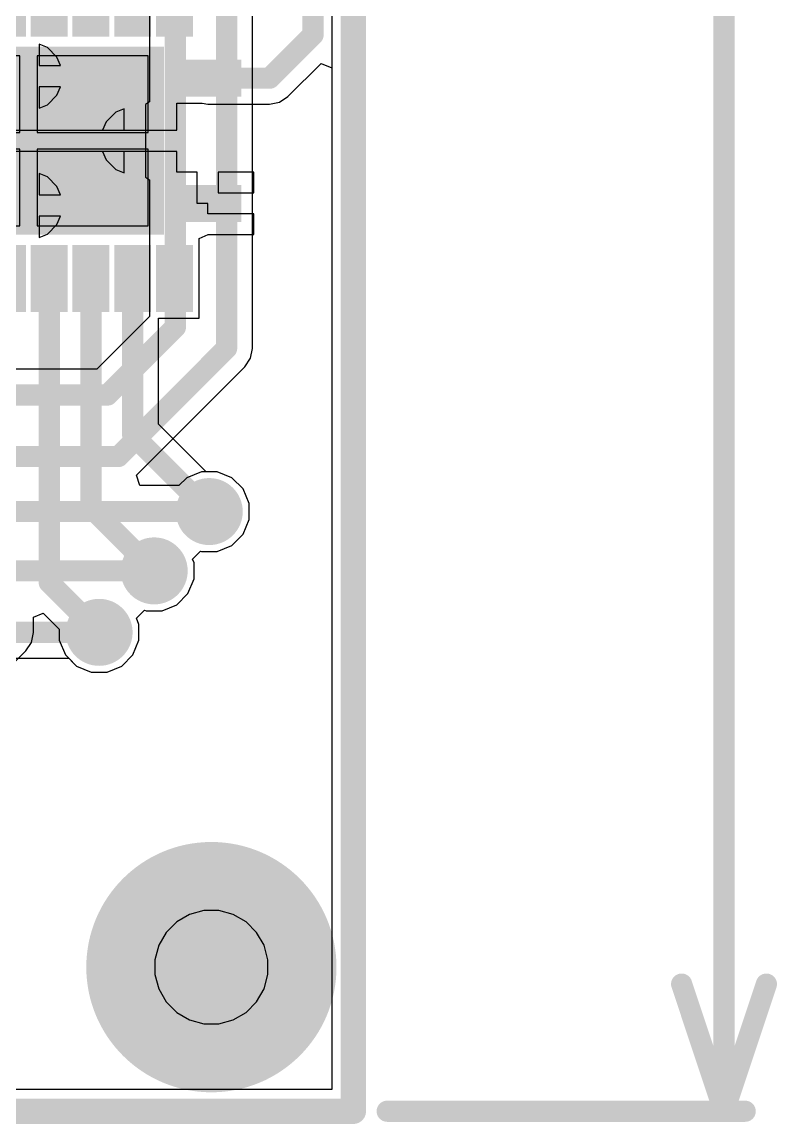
# Model space of a CAD drawing. Header units: millimetres. Extents: x -48 to 200, y -49 to 27.
# Drawn here: x 3.777 to 4.133, y -0.075 to 0.445 of the extents above; entities that cross this region are included whole.
import ezdxf

# ---------------------------------------------------------------- set-up
doc = ezdxf.new("R2010")
doc.units = ezdxf.units.MM
doc.header["$MEASUREMENT"] = 0
for name, color, linetype in [('BottomLayer', 5, 'Continuous'), ('BottomPaste', 16, 'Continuous'), ('BottomSolder', 6, 'Continuous'), ('Mechanical1', 6, 'Continuous'), ('Mechanical2', 216, 'Continuous'), ('MultiLayer', 9, 'Continuous'), ('PadHoleLayer', 156, 'Continuous'), ('TopLayer', 1, 'Continuous'), ('TopSolder', 216, 'Continuous'), ('ViaHoleLayer', 16, 'Continuous')]:
    doc.layers.add(name, color=color, linetype=linetype)

# ---------------------------------------------------------------- blocks, each defined once
blk = doc.blocks.new('F_____________2')
at = {"layer": 'BottomLayer'}
h = blk.add_hatch(color=5, dxfattribs=at)
edge = h.paths.add_edge_path()
edge.add_arc((0, 0), 0.01969, 0, 360)
at = {"layer": 'BottomSolder'}
h = blk.add_hatch(color=6, dxfattribs=at)
edge = h.paths.add_edge_path()
edge.add_arc((0, 0), 0.05906, 0, 360)
at = {"layer": 'MultiLayer'}
h = blk.add_hatch(color=9, dxfattribs=at)
edge = h.paths.add_edge_path()
edge.add_arc((0, 0), 0.01969, 0, 360)
at = {"layer": 'PadHoleLayer'}
h = blk.add_hatch(color=156, dxfattribs=at)
edge = h.paths.add_edge_path()
edge.add_arc((0, 0), 0.01969, 0, 360)
at = {"layer": 'TopLayer'}
h = blk.add_hatch(color=1, dxfattribs=at)
edge = h.paths.add_edge_path()
edge.add_arc((0, 0), 0.01969, 0, 360)
at = {"layer": 'TopSolder'}
h = blk.add_hatch(color=216, dxfattribs=at)
edge = h.paths.add_edge_path()
edge.add_arc((0, 0), 0.05906, 0, 360)
blk = doc.blocks.new('20_VFQFN_E_______P___B_21')
at = {"layer": 'BottomLayer'}
for points in [[(-0.03425, 0.09646), (-0.0248, 0.09646), (-0.0248, 0.07283), (-0.03425, 0.07283)], [(0.0248, 0.09646), (0.03425, 0.09646), (0.03425, 0.07283), (0.0248, 0.07283)], [(-0.07677, 0.07362), (-0.05315, 0.07362), (-0.05315, 0.06417), (-0.07677, 0.06417)], [(0.05315, 0.07362), (0.07677, 0.07362), (0.07677, 0.06417), (0.05315, 0.06417)], [(-0.04035, 0.06004), (0.04035, 0.06004), (0.04035, -0.06004), (-0.04035, -0.06004)], [(-0.07677, 0.05394), (-0.05315, 0.05394), (-0.05315, 0.04449), (-0.07677, 0.04449)], [(0.05315, 0.05394), (0.07677, 0.05394), (0.07677, 0.04449), (0.05315, 0.04449)], [(-0.07677, 0.03425), (-0.05315, 0.03425), (-0.05315, 0.0248), (-0.07677, 0.0248)], [(0.05315, 0.03425), (0.07677, 0.03425), (0.07677, 0.0248), (0.05315, 0.0248)], [(-0.07677, 0.01457), (-0.05315, 0.01457), (-0.05315, 0.00512), (-0.07677, 0.00512)], [(0.05315, 0.01457), (0.07677, 0.01457), (0.07677, 0.00512), (0.05315, 0.00512)], [(-0.07677, -0.00512), (-0.05315, -0.00512), (-0.05315, -0.01457), (-0.07677, -0.01457)], [(0.05315, -0.00512), (0.07677, -0.00512), (0.07677, -0.01457), (0.05315, -0.01457)], [(-0.07677, -0.0248), (-0.05315, -0.0248), (-0.05315, -0.03425), (-0.07677, -0.03425)], [(0.05315, -0.0248), (0.07677, -0.0248), (0.07677, -0.03425), (0.05315, -0.03425)], [(-0.07677, -0.04449), (-0.05315, -0.04449), (-0.05315, -0.05394), (-0.07677, -0.05394)], [(0.05315, -0.04449), (0.07677, -0.04449), (0.07677, -0.05394), (0.05315, -0.05394)], [(-0.07677, -0.06417), (-0.05315, -0.06417), (-0.05315, -0.07362), (-0.07677, -0.07362)], [(0.05315, -0.06417), (0.07677, -0.06417), (0.07677, -0.07362), (0.05315, -0.07362)], [(-0.03425, -0.07283), (-0.0248, -0.07283), (-0.0248, -0.09646), (-0.03425, -0.09646)], [(0.0248, -0.07283), (0.03425, -0.07283), (0.03425, -0.09646), (0.0248, -0.09646)]]:
    blk.add_hatch(color=5, dxfattribs=at).paths.add_polyline_path(points)
h = blk.add_hatch(color=5, dxfattribs=at)
edge = h.paths.add_edge_path()
edge.add_arc((0, 0.0502), 0.00591, 0, 360)
h = blk.add_hatch(color=5, dxfattribs=at)
edge = h.paths.add_edge_path()
edge.add_arc((-0.03051, 0), 0.00591, 0, 360)
h = blk.add_hatch(color=5, dxfattribs=at)
edge = h.paths.add_edge_path()
edge.add_arc((0.03051, 0), 0.00591, 0, 360)
h = blk.add_hatch(color=5, dxfattribs=at)
edge = h.paths.add_edge_path()
edge.add_arc((0, -0.0502), 0.00591, 0, 360)
at = {"layer": 'BottomPaste'}
for points in [[(-0.03425, 0.09646), (-0.0248, 0.09646), (-0.0248, 0.07283), (-0.03425, 0.07283)], [(0.0248, 0.09646), (0.03425, 0.09646), (0.03425, 0.07283), (0.0248, 0.07283)], [(-0.07677, 0.07362), (-0.05315, 0.07362), (-0.05315, 0.06417), (-0.07677, 0.06417)], [(0.05315, 0.07362), (0.07677, 0.07362), (0.07677, 0.06417), (0.05315, 0.06417)], [(-0.07677, 0.05394), (-0.05315, 0.05394), (-0.05315, 0.04449), (-0.07677, 0.04449)], [(0.05315, 0.05394), (0.07677, 0.05394), (0.07677, 0.04449), (0.05315, 0.04449)], [(-0.07677, 0.03425), (-0.05315, 0.03425), (-0.05315, 0.0248), (-0.07677, 0.0248)], [(0.05315, 0.03425), (0.07677, 0.03425), (0.07677, 0.0248), (0.05315, 0.0248)], [(-0.07677, 0.01457), (-0.05315, 0.01457), (-0.05315, 0.00512), (-0.07677, 0.00512)], [(0.05315, 0.01457), (0.07677, 0.01457), (0.07677, 0.00512), (0.05315, 0.00512)], [(-0.07677, -0.00512), (-0.05315, -0.00512), (-0.05315, -0.01457), (-0.07677, -0.01457)], [(0.05315, -0.00512), (0.07677, -0.00512), (0.07677, -0.01457), (0.05315, -0.01457)], [(-0.07677, -0.0248), (-0.05315, -0.0248), (-0.05315, -0.03425), (-0.07677, -0.03425)], [(0.05315, -0.0248), (0.07677, -0.0248), (0.07677, -0.03425), (0.05315, -0.03425)], [(-0.07677, -0.04449), (-0.05315, -0.04449), (-0.05315, -0.05394), (-0.07677, -0.05394)], [(0.05315, -0.04449), (0.07677, -0.04449), (0.07677, -0.05394), (0.05315, -0.05394)], [(-0.07677, -0.06417), (-0.05315, -0.06417), (-0.05315, -0.07362), (-0.07677, -0.07362)], [(0.05315, -0.06417), (0.07677, -0.06417), (0.07677, -0.07362), (0.05315, -0.07362)], [(-0.03425, -0.07283), (-0.0248, -0.07283), (-0.0248, -0.09646), (-0.03425, -0.09646)], [(0.0248, -0.07283), (0.03425, -0.07283), (0.03425, -0.09646), (0.0248, -0.09646)]]:
    blk.add_hatch(color=16, dxfattribs=at).paths.add_polyline_path(points)
at = {"layer": 'BottomSolder'}
for points in [[(-0.03825, 0.10046), (-0.0208, 0.10046), (-0.0208, 0.06883), (-0.03825, 0.06883)], [(0.0208, 0.10046), (0.03825, 0.10046), (0.03825, 0.06883), (0.0208, 0.06883)], [(-0.08077, 0.07762), (-0.04915, 0.07762), (-0.04915, 0.06017), (-0.08077, 0.06017)], [(0.04915, 0.07762), (0.08077, 0.07762), (0.08077, 0.06017), (0.04915, 0.06017)], [(-0.04435, 0.06404), (0.04435, 0.06404), (0.04435, -0.06404), (-0.04435, -0.06404)], [(-0.08077, 0.05794), (-0.04915, 0.05794), (-0.04915, 0.04049), (-0.08077, 0.04049)], [(0.04915, 0.05794), (0.08077, 0.05794), (0.08077, 0.04049), (0.04915, 0.04049)], [(-0.08077, 0.03825), (-0.04915, 0.03825), (-0.04915, 0.0208), (-0.08077, 0.0208)], [(0.04915, 0.03825), (0.08077, 0.03825), (0.08077, 0.0208), (0.04915, 0.0208)], [(-0.08077, 0.01857), (-0.04915, 0.01857), (-0.04915, 0.00112), (-0.08077, 0.00112)], [(0.04915, 0.01857), (0.08077, 0.01857), (0.08077, 0.00112), (0.04915, 0.00112)], [(-0.08077, -0.00112), (-0.04915, -0.00112), (-0.04915, -0.01857), (-0.08077, -0.01857)], [(0.04915, -0.00112), (0.08077, -0.00112), (0.08077, -0.01857), (0.04915, -0.01857)], [(-0.08077, -0.0208), (-0.04915, -0.0208), (-0.04915, -0.03825), (-0.08077, -0.03825)], [(0.04915, -0.0208), (0.08077, -0.0208), (0.08077, -0.03825), (0.04915, -0.03825)], [(-0.08077, -0.04049), (-0.04915, -0.04049), (-0.04915, -0.05794), (-0.08077, -0.05794)], [(0.04915, -0.04049), (0.08077, -0.04049), (0.08077, -0.05794), (0.04915, -0.05794)], [(-0.08077, -0.06017), (-0.04915, -0.06017), (-0.04915, -0.07762), (-0.08077, -0.07762)], [(0.04915, -0.06017), (0.08077, -0.06017), (0.08077, -0.07762), (0.04915, -0.07762)], [(-0.03825, -0.06883), (-0.0208, -0.06883), (-0.0208, -0.10046), (-0.03825, -0.10046)], [(0.0208, -0.06883), (0.03825, -0.06883), (0.03825, -0.10046), (0.0208, -0.10046)]]:
    blk.add_hatch(color=6, dxfattribs=at).paths.add_polyline_path(points)
at = {"layer": 'MultiLayer'}
h = blk.add_hatch(color=9, dxfattribs=at)
edge = h.paths.add_edge_path()
edge.add_arc((0, 0.0502), 0.00591, 0, 360)
h = blk.add_hatch(color=9, dxfattribs=at)
edge = h.paths.add_edge_path()
edge.add_arc((-0.03051, 0), 0.00591, 0, 360)
h = blk.add_hatch(color=9, dxfattribs=at)
edge = h.paths.add_edge_path()
edge.add_arc((0.03051, 0), 0.00591, 0, 360)
h = blk.add_hatch(color=9, dxfattribs=at)
edge = h.paths.add_edge_path()
edge.add_arc((0, -0.0502), 0.00591, 0, 360)
at = {"layer": 'PadHoleLayer'}
h = blk.add_hatch(color=156, dxfattribs=at)
edge = h.paths.add_edge_path()
edge.add_arc((0, 0.0502), 0.00394, 0, 360)
h = blk.add_hatch(color=156, dxfattribs=at)
edge = h.paths.add_edge_path()
edge.add_arc((-0.03051, 0), 0.00394, 0, 360)
h = blk.add_hatch(color=156, dxfattribs=at)
edge = h.paths.add_edge_path()
edge.add_arc((0.03051, 0), 0.00394, 0, 360)
h = blk.add_hatch(color=156, dxfattribs=at)
edge = h.paths.add_edge_path()
edge.add_arc((0, -0.0502), 0.00394, 0, 360)
at = {"layer": 'TopLayer'}
h = blk.add_hatch(color=1, dxfattribs=at)
edge = h.paths.add_edge_path()
edge.add_arc((0, 0.0502), 0.00591, 0, 360)
h = blk.add_hatch(color=1, dxfattribs=at)
edge = h.paths.add_edge_path()
edge.add_arc((-0.03051, 0), 0.00591, 0, 360)
h = blk.add_hatch(color=1, dxfattribs=at)
edge = h.paths.add_edge_path()
edge.add_arc((0.03051, 0), 0.00591, 0, 360)
h = blk.add_hatch(color=1, dxfattribs=at)
edge = h.paths.add_edge_path()
edge.add_arc((0, -0.0502), 0.00591, 0, 360)
at = {"layer": 'BottomPaste'}
for p, q in [((-0.00394, 0.0565), (-0.04016, 0.0565)), ((-0.04016, 0.0565), (-0.04016, 0.00413)), ((-0.00394, 0.00413), (-0.00394, 0.0565)), ((0.04016, 0.0565), (0.00394, 0.0565)), ((0.00394, 0.0565), (0.00394, 0.00413)), ((0.04016, 0.00413), (0.04016, 0.0565)), ((-0.04016, 0.00413), (-0.00394, 0.00413)), ((0.00394, 0.00413), (0.04016, 0.00413)), ((-0.00394, -0.00413), (-0.04016, -0.00413)), ((-0.04016, -0.00413), (-0.04016, -0.0565)), ((-0.00394, -0.0565), (-0.00394, -0.00413)), ((0.04016, -0.00413), (0.00394, -0.00413)), ((0.00394, -0.00413), (0.00394, -0.0565)), ((0.04016, -0.0565), (0.04016, -0.00413)), ((-0.04016, -0.0565), (-0.00394, -0.0565)), ((0.00394, -0.0565), (0.04016, -0.0565))]:
    blk.add_line(p, q, dxfattribs=at)

msp = doc.modelspace()

# ---------------------------------------------------------------- hatches: boundary and pattern name
at = {"layer": 'BottomLayer'}
h = msp.add_hatch(color=5, dxfattribs=at)
edge = h.paths.add_edge_path()
edge.add_arc((3.865, 0.214), 0.01181, 0, 360)
h = msp.add_hatch(color=5, dxfattribs=at)
edge = h.paths.add_edge_path()
edge.add_arc((3.839, 0.186), 0.01181, 0, 360)
h = msp.add_hatch(color=5, dxfattribs=at)
edge = h.paths.add_edge_path()
edge.add_arc((3.813, 0.157), 0.01181, 0, 360)
at = {"layer": 'BottomSolder'}
h = msp.add_hatch(color=6, dxfattribs=at)
edge = h.paths.add_edge_path()
edge.add_arc((3.865, 0.214), 0.01581, 0, 360)
h = msp.add_hatch(color=6, dxfattribs=at)
edge = h.paths.add_edge_path()
edge.add_arc((3.839, 0.186), 0.01581, 0, 360)
h = msp.add_hatch(color=6, dxfattribs=at)
edge = h.paths.add_edge_path()
edge.add_arc((3.813, 0.157), 0.01581, 0, 360)
at = {"layer": 'TopLayer'}
h = msp.add_hatch(color=1, dxfattribs=at)
edge = h.paths.add_edge_path()
edge.add_arc((3.865, 0.214), 0.01181, 0, 360)
h = msp.add_hatch(color=1, dxfattribs=at)
edge = h.paths.add_edge_path()
edge.add_arc((3.839, 0.186), 0.01181, 0, 360)
h = msp.add_hatch(color=1, dxfattribs=at)
edge = h.paths.add_edge_path()
edge.add_arc((3.813, 0.157), 0.01181, 0, 360)
at = {"layer": 'TopSolder'}
h = msp.add_hatch(color=216, dxfattribs=at)
edge = h.paths.add_edge_path()
edge.add_arc((3.865, 0.214), 0.01581, 0, 360)
h = msp.add_hatch(color=216, dxfattribs=at)
edge = h.paths.add_edge_path()
edge.add_arc((3.839, 0.186), 0.01581, 0, 360)
h = msp.add_hatch(color=216, dxfattribs=at)
edge = h.paths.add_edge_path()
edge.add_arc((3.813, 0.157), 0.01581, 0, 360)
at = {"layer": 'ViaHoleLayer'}
h = msp.add_hatch(color=16, dxfattribs=at)
edge = h.paths.add_edge_path()
edge.add_arc((3.865, 0.214), 0.00591, 0, 360)
h = msp.add_hatch(color=16, dxfattribs=at)
edge = h.paths.add_edge_path()
edge.add_arc((3.839, 0.186), 0.00591, 0, 360)
h = msp.add_hatch(color=16, dxfattribs=at)
edge = h.paths.add_edge_path()
edge.add_arc((3.813, 0.157), 0.00591, 0, 360)

# ---------------------------------------------------------------- linework, layer by layer
at = {"layer": 'BottomLayer'}
for p, q in [((3.90215, 0.40984), (3.9178, 0.4255)), ((3.9178, 0.4255), (3.9228, 0.42343)), ((3.9228, 0.42343), (3.9228, -0.0588)), ((3.84966, 0.39397), (3.84966, 0.40677)), ((3.84966, 0.40677), (3.8617, 0.40677)), ((3.8617, 0.40677), (3.86427, 0.40626)), ((3.86427, 0.40626), (3.8935, 0.40626)), ((3.8935, 0.40626), (3.89818, 0.40719)), ((3.89818, 0.40719), (3.90215, 0.40984)), ((3.70958, 0.39397), (3.77962, 0.39397)), ((3.77962, 0.39397), (3.84966, 0.39397)), ((3.77962, 0.38397), (3.70958, 0.38397)), ((3.84966, 0.38397), (3.77962, 0.38397)), ((3.84966, 0.37417), (3.84966, 0.38397)), ((3.85927, 0.37417), (3.84966, 0.37417)), ((3.85927, 0.35944), (3.85927, 0.37417)), ((3.88608, 0.37417), (3.86927, 0.37417)), ((3.86927, 0.37417), (3.86927, 0.36444)), ((3.88608, 0.36444), (3.88608, 0.37417)), ((3.86927, 0.36444), (3.88608, 0.36444)), ((3.86427, 0.35944), (3.85927, 0.35944)), ((3.86427, 0.35444), (3.86427, 0.35944)), ((3.88608, 0.35444), (3.86427, 0.35444)), ((3.88608, 0.34472), (3.88608, 0.35444)), ((3.86024, 0.34282), (3.86446, 0.34472)), ((3.86446, 0.34472), (3.88608, 0.34472)), ((3.86024, 0.3052), (3.86024, 0.34282)), ((3.84107, 0.25523), (3.84107, 0.3052)), ((3.84107, 0.3052), (3.86024, 0.3052)), ((3.86349, 0.23281), (3.84107, 0.25523)), ((3.86874, 0.23281), (3.86349, 0.23281)), ((3.87566, 0.22995), (3.86874, 0.23281)), ((3.88095, 0.22466), (3.87566, 0.22995)), ((3.88381, 0.21774), (3.88095, 0.22466)), ((3.88381, 0.21026), (3.88381, 0.21774)), ((3.88095, 0.20334), (3.88381, 0.21026)), ((3.87566, 0.19805), (3.88095, 0.20334)), ((3.86874, 0.19519), (3.87566, 0.19805)), ((3.85708, 0.19151), (3.86091, 0.19533)), ((3.86091, 0.19533), (3.86126, 0.19519)), ((3.86126, 0.19519), (3.86874, 0.19519)), ((3.85781, 0.18974), (3.85708, 0.19151)), ((3.85781, 0.18226), (3.85781, 0.18974)), ((3.85495, 0.17534), (3.85781, 0.18226)), ((3.84966, 0.17005), (3.85495, 0.17534)), ((3.83058, 0.16371), (3.83441, 0.16754)), ((3.83441, 0.16754), (3.83526, 0.16719)), ((3.83526, 0.16719), (3.84274, 0.16719)), ((3.84274, 0.16719), (3.84966, 0.17005)), ((3.78201, 0.16415), (3.78663, 0.16606)), ((3.78201, 0.15686), (3.78201, 0.16415)), ((3.78663, 0.16606), (3.79419, 0.15851)), ((3.83181, 0.16074), (3.83058, 0.16371)), ((3.78108, 0.15218), (3.78201, 0.15686)), ((3.79419, 0.15851), (3.79419, 0.15326)), ((3.83181, 0.15326), (3.83181, 0.16074)), ((3.77843, 0.14821), (3.78108, 0.15218)), ((3.79419, 0.15326), (3.79705, 0.14634)), ((3.82895, 0.14634), (3.83181, 0.15326)), ((3.71018, 0.07996), (3.77843, 0.14821)), ((3.79705, 0.14634), (3.80234, 0.14105)), ((3.82366, 0.14105), (3.82895, 0.14634)), ((3.80234, 0.14105), (3.80926, 0.13819)), ((3.81674, 0.13819), (3.82366, 0.14105)), ((3.80926, 0.13819), (3.81674, 0.13819)), ((3.8557, 0.02387), (3.84962, 0.02035)), ((3.86249, 0.02568), (3.8557, 0.02387)), ((3.86951, 0.02568), (3.86249, 0.02568)), ((3.8763, 0.02387), (3.86951, 0.02568)), ((3.88239, 0.02035), (3.8763, 0.02387)), ((3.84962, 0.02035), (3.84465, 0.01538)), ((3.88735, 0.01538), (3.88239, 0.02035)), ((3.84465, 0.01538), (3.84113, 0.0093)), ((3.89087, 0.0093), (3.88735, 0.01538)), ((3.84113, 0.0093), (3.83932, 0.00251)), ((3.89269, 0.00251), (3.89087, 0.0093)), ((3.83932, 0.00251), (3.83932, -0.00451)), ((3.89269, -0.00451), (3.89269, 0.00251)), ((3.83932, -0.00451), (3.84113, -0.0113)), ((3.89087, -0.0113), (3.89269, -0.00451)), ((3.84113, -0.0113), (3.84465, -0.01739)), ((3.88735, -0.01739), (3.89087, -0.0113)), ((3.84465, -0.01739), (3.84962, -0.02235)), ((3.88239, -0.02235), (3.88735, -0.01739)), ((3.84962, -0.02235), (3.8557, -0.02587)), ((3.8557, -0.02587), (3.86249, -0.02769)), ((3.86951, -0.02769), (3.8763, -0.02587)), ((3.8763, -0.02587), (3.88239, -0.02235)), ((3.86249, -0.02769), (3.86951, -0.02769)), ((3.9228, -0.0588), (-0.0568, -0.0588))]:
    msp.add_line(p, q, dxfattribs=at)
at = {"layer": 'BottomLayer', "const_width": 0.01}
for points in [[(3.914, 0.439), (3.914, 0.609)], [(3.8935, 0.4185), (3.914, 0.439)], [(3.86427, 0.4185), (3.8935, 0.4185)], [(3.78946, 0.18054), (3.78946, 0.32401)], [(3.80915, 0.21585), (3.80915, 0.32401)], [(3.82883, 0.25017), (3.82883, 0.32401)], [(3.82883, 0.25017), (3.865, 0.214)], [(3.80915, 0.21585), (3.839, 0.186)], [(3.78946, 0.18054), (3.813, 0.157)]]:
    msp.add_lwpolyline(points, dxfattribs=at)
at = {"layer": 'BottomLayer', "const_width": 0.005}
for points in [[(3.9115, 0.439, 1), (3.9165, 0.439, 1)], [(3.9115, 0.439, 1), (3.9165, 0.439, 1)], [(3.86177, 0.4185, 1), (3.86677, 0.4185, 1)], [(3.891, 0.4185, 1), (3.896, 0.4185, 1)], [(3.891, 0.4185, 1), (3.896, 0.4185, 1)], [(3.78696, 0.32401, 1), (3.79196, 0.32401, 1)], [(3.80665, 0.32401, 1), (3.81165, 0.32401, 1)], [(3.82633, 0.32401, 1), (3.83133, 0.32401, 1)], [(3.82633, 0.25017, 1), (3.83133, 0.25017, 1)], [(3.82633, 0.25017, 1), (3.83133, 0.25017, 1)], [(3.80665, 0.21585, 1), (3.81165, 0.21585, 1)], [(3.80665, 0.21585, 1), (3.81165, 0.21585, 1)], [(3.8625, 0.214, 1), (3.8675, 0.214, 1)], [(3.8365, 0.186, 1), (3.8415, 0.186, 1)], [(3.78696, 0.18054, 1), (3.79196, 0.18054, 1)], [(3.78696, 0.18054, 1), (3.79196, 0.18054, 1)], [(3.8105, 0.157, 1), (3.8155, 0.157, 1)]]:
    msp.add_lwpolyline(points, format="xyb", close=True, dxfattribs=at)
at = {"layer": 'Mechanical1', "const_width": 0.01}
for points in [[(4.108, -0.069), (4.108, 0.66408)], [(4.088, -0.009), (4.108, -0.069)], [(4.108, -0.069), (4.128, -0.009)], [(3.949, -0.069), (4.118, -0.069)]]:
    msp.add_lwpolyline(points, dxfattribs=at)
at = {"layer": 'Mechanical1', "const_width": 0.005}
for points in [[(4.0855, -0.009, 1), (4.0905, -0.009, 1)], [(4.1255, -0.009, 1), (4.1305, -0.009, 1)], [(3.9465, -0.069, 1), (3.9515, -0.069, 1)], [(4.1055, -0.069, 1), (4.1105, -0.069, 1)], [(4.1055, -0.069, 1), (4.1105, -0.069, 1)], [(4.1055, -0.069, 1), (4.1105, -0.069, 1)], [(4.1155, -0.069, 1), (4.1205, -0.069, 1)]]:
    msp.add_lwpolyline(points, format="xyb", close=True, dxfattribs=at)
at = {"layer": 'Mechanical2', "const_width": 0.012}
for points in [[(3.933, -0.069), (3.933, 1.931)], [(-0.067, -0.069), (3.933, -0.069)]]:
    msp.add_lwpolyline(points, dxfattribs=at)
at = {"layer": 'Mechanical2', "const_width": 0.006}
msp.add_lwpolyline([(3.93, -0.069, 1), (3.936, -0.069, 1)], format="xyb", close=True, dxfattribs=at)
msp.add_lwpolyline([(3.93, -0.069, 1), (3.936, -0.069, 1)], format="xyb", close=True, dxfattribs=at)
at = {"layer": 'TopLayer'}
for p, q in [((3.9228, 0.8637), (3.9228, -0.0588)), ((3.83676, 0.56763), (3.83676, 0.4074)), ((3.88542, 0.29102), (3.88542, 0.53647)), ((3.78863, 0.43296), (3.78462, 0.43463)), ((3.78462, 0.43463), (3.78462, 0.42448)), ((3.79311, 0.42849), (3.78863, 0.43296)), ((3.79477, 0.42448), (3.79311, 0.42849)), ((3.78462, 0.42448), (3.79477, 0.42448)), ((3.79477, 0.41448), (3.78462, 0.41448)), ((3.78462, 0.41448), (3.78462, 0.40434)), ((3.79311, 0.41047), (3.79477, 0.41448)), ((3.78462, 0.40434), (3.78863, 0.406)), ((3.78863, 0.406), (3.79311, 0.41047)), ((3.83676, 0.4074), (3.83482, 0.4061)), ((3.83482, 0.4061), (3.83482, 0.38897)), ((3.82081, 0.40245), (3.81633, 0.39798)), ((3.82482, 0.40411), (3.82081, 0.40245)), ((3.82482, 0.39397), (3.82482, 0.40411)), ((3.81633, 0.39798), (3.81467, 0.39397)), ((3.81467, 0.39397), (3.82482, 0.39397)), ((3.83482, 0.38897), (3.83482, 0.37184)), ((3.82482, 0.38397), (3.81467, 0.38397)), ((3.81467, 0.38397), (3.81633, 0.37996)), ((3.81633, 0.37996), (3.82081, 0.37548)), ((3.82482, 0.37382), (3.82482, 0.38397)), ((3.82081, 0.37548), (3.82482, 0.37382)), ((3.78863, 0.37194), (3.78462, 0.3736)), ((3.78462, 0.3736), (3.78462, 0.36346)), ((3.79311, 0.36747), (3.78863, 0.37194)), ((3.83482, 0.37184), (3.83676, 0.37054)), ((3.83676, 0.37054), (3.83676, 0.30607)), ((3.79477, 0.36346), (3.79311, 0.36747)), ((3.78462, 0.36346), (3.79477, 0.36346)), ((3.79477, 0.35346), (3.78462, 0.35346)), ((3.78462, 0.35346), (3.78462, 0.34331)), ((3.78863, 0.34497), (3.79311, 0.34945)), ((3.79311, 0.34945), (3.79477, 0.35346)), ((3.78462, 0.34331), (3.78863, 0.34497)), ((3.83676, 0.30607), (3.81193, 0.28124)), ((3.88184, 0.28237), (3.88449, 0.28634)), ((3.88449, 0.28634), (3.88542, 0.29102)), ((3.81193, 0.28124), (3.69844, 0.28124)), ((3.83082, 0.23135), (3.88184, 0.28237)), ((3.83065, 0.23124), (3.83082, 0.23135)), ((3.83217, 0.22624), (3.83065, 0.23124)), ((3.85434, 0.22995), (3.85063, 0.22624)), ((3.86126, 0.23281), (3.85434, 0.22995)), ((3.86874, 0.23281), (3.86126, 0.23281)), ((3.87566, 0.22995), (3.86874, 0.23281)), ((3.88095, 0.22466), (3.87566, 0.22995)), ((3.85063, 0.22624), (3.83217, 0.22624)), ((3.88381, 0.21774), (3.88095, 0.22466)), ((3.88381, 0.21026), (3.88381, 0.21774)), ((3.88095, 0.20334), (3.88381, 0.21026)), ((3.87566, 0.19805), (3.88095, 0.20334)), ((3.86874, 0.19519), (3.87566, 0.19805)), ((3.85708, 0.19151), (3.86091, 0.19533)), ((3.86091, 0.19533), (3.86126, 0.19519)), ((3.86126, 0.19519), (3.86874, 0.19519)), ((3.85781, 0.18974), (3.85708, 0.19151)), ((3.85781, 0.18226), (3.85781, 0.18974)), ((3.85495, 0.17534), (3.85781, 0.18226)), ((3.84966, 0.17005), (3.85495, 0.17534)), ((3.83058, 0.16371), (3.83441, 0.16754)), ((3.83441, 0.16754), (3.83526, 0.16719)), ((3.83526, 0.16719), (3.84274, 0.16719)), ((3.84274, 0.16719), (3.84966, 0.17005)), ((3.83181, 0.16074), (3.83058, 0.16371)), ((3.83181, 0.15326), (3.83181, 0.16074)), ((3.82895, 0.14634), (3.83181, 0.15326)), ((3.82366, 0.14105), (3.82895, 0.14634)), ((1.562, 0.14477), (3.79863, 0.14477)), ((3.79863, 0.14477), (3.80234, 0.14105)), ((3.80234, 0.14105), (3.80926, 0.13819)), ((3.81674, 0.13819), (3.82366, 0.14105)), ((3.80926, 0.13819), (3.81674, 0.13819)), ((3.8557, 0.02387), (3.84962, 0.02035)), ((3.86249, 0.02568), (3.8557, 0.02387)), ((3.86951, 0.02568), (3.86249, 0.02568)), ((3.8763, 0.02387), (3.86951, 0.02568)), ((3.88239, 0.02035), (3.8763, 0.02387)), ((3.84962, 0.02035), (3.84465, 0.01538)), ((3.88735, 0.01538), (3.88239, 0.02035)), ((3.84465, 0.01538), (3.84113, 0.0093)), ((3.89087, 0.0093), (3.88735, 0.01538)), ((3.84113, 0.0093), (3.83932, 0.00251)), ((3.89269, 0.00251), (3.89087, 0.0093)), ((3.83932, 0.00251), (3.83932, -0.00451)), ((3.89269, -0.00451), (3.89269, 0.00251)), ((3.83932, -0.00451), (3.84113, -0.0113)), ((3.89087, -0.0113), (3.89269, -0.00451)), ((3.84113, -0.0113), (3.84465, -0.01739)), ((3.88735, -0.01739), (3.89087, -0.0113)), ((3.84465, -0.01739), (3.84962, -0.02235)), ((3.88239, -0.02235), (3.88735, -0.01739)), ((3.84962, -0.02235), (3.8557, -0.02587)), ((3.8557, -0.02587), (3.86249, -0.02769)), ((3.86951, -0.02769), (3.8763, -0.02587)), ((3.8763, -0.02587), (3.88239, -0.02235)), ((3.86249, -0.02769), (3.86951, -0.02769)), ((3.9228, -0.0588), (-0.0568, -0.0588))]:
    msp.add_line(p, q, dxfattribs=at)
at = {"layer": 'TopLayer', "const_width": 0.01}
for points in [[(3.849, 0.301), (3.849, 0.582)], [(3.87319, 0.29102), (3.87319, 0.55084)], [(3.817, 0.269), (3.849, 0.301)], [(3.82217, 0.24), (3.87319, 0.29102)], [(2.64, 0.269), (3.817, 0.269)], [(2.595, 0.24), (3.82217, 0.24)], [(1.5601, 0.214), (3.865, 0.214)], [(1.559, 0.186), (3.839, 0.186)], [(1.562, 0.157), (3.813, 0.157)], [(3.813, 0.157), (3.813, 0.157)]]:
    msp.add_lwpolyline(points, dxfattribs=at)
at = {"layer": 'TopLayer', "const_width": 0.005}
for points in [[(3.8465, 0.301, 1), (3.8515, 0.301, 1)], [(3.8465, 0.301, 1), (3.8515, 0.301, 1)], [(3.87069, 0.29102, 1), (3.87569, 0.29102, 1)], [(3.87069, 0.29102, 1), (3.87569, 0.29102, 1)], [(3.8145, 0.269, 1), (3.8195, 0.269, 1)], [(3.8145, 0.269, 1), (3.8195, 0.269, 1)], [(3.81967, 0.24, 1), (3.82467, 0.24, 1)], [(3.81967, 0.24, 1), (3.82467, 0.24, 1)], [(3.8625, 0.214, 1), (3.8675, 0.214, 1)], [(3.8365, 0.186, 1), (3.8415, 0.186, 1)], [(3.8105, 0.157, 1), (3.8155, 0.157, 1)], [(3.8105, 0.157, 1), (3.8155, 0.157, 1)], [(3.8105, 0.157, 1), (3.8155, 0.157, 1)]]:
    msp.add_lwpolyline(points, format="xyb", close=True, dxfattribs=at)

# ---------------------------------------------------------------- block references
at = {"rotation": 270}
msp.add_blockref('20_VFQFN_E_______P___B_21', (3.77962, 0.38897), dxfattribs=at)
msp.add_blockref('F_____________2', (3.866, -0.001))

doc.saveas('drawing.dxf')
